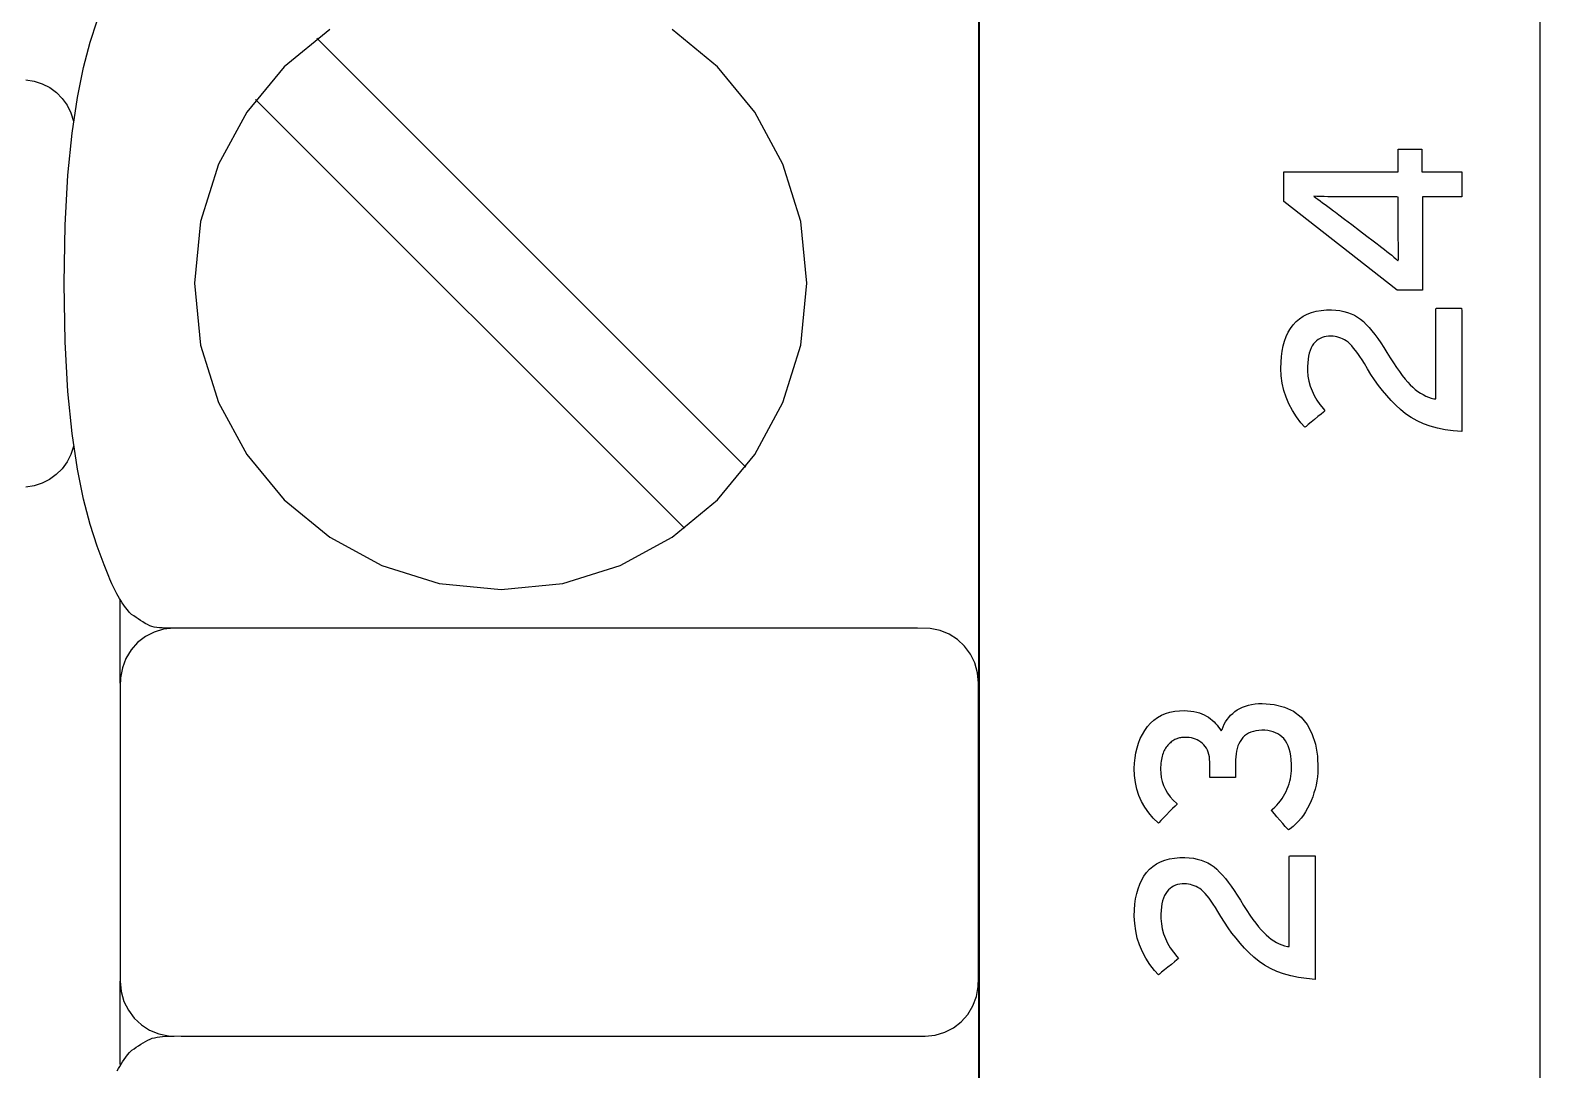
# Model space of a CAD drawing. Extents: x 1 to 47.7, y 0.2 to 35.
# Drawn here: x 35.404 to 36.228, y 10.306 to 10.874 of the extents above; entities that cross this region are included whole.
import ezdxf

# ---------------------------------------------------------------- set-up
doc = ezdxf.new("R2010")
doc.units = 0
doc.header["$MEASUREMENT"] = 0
for name, color, linetype in [('5_1___24__TARGET_LEDS___12', 7, 'CONTINUOUS'), ('6_1__EMPTY_IO_BOARD_POSITI', 7, 'CONTINUOUS'), ('6_2___8__INDEPENDENT_INPUT', 7, 'CONTINUOUS'), ('6_3___8__OPTOISO_INDEPENDE', 7, 'CONTINUOUS'), ('6_4___24__OPTOISO_INDEPEND', 7, 'CONTINUOUS'), ('6_5___8__INDEPENDENT_INPUT', 7, 'CONTINUOUS'), ('6_6___8__INDEPENDENT_INPUT', 7, 'CONTINUOUS'), ('6_7___8__OPTOISO_INDEPENDE', 7, 'CONTINUOUS'), ('6_8___8__OPTOISO_INDEPENDE', 7, 'CONTINUOUS'), ('7_0_____DWG', 7, 'CONTINUOUS')]:
    doc.layers.add(name, color=color, linetype=linetype)

msp = doc.modelspace()

# ---------------------------------------------------------------- linework, layer by layer
at = {"layer": '5_1___24__TARGET_LEDS___12'}
for points in [[(35.92211, 9.53743), (35.92211, 9.65881), (35.92211, 9.78465), (35.92211, 9.91449), (35.92211, 10.04789), (35.92211, 10.18442), (35.92211, 10.32361), (35.92211, 10.46504), (35.92211, 10.75278), (35.92211, 11.04409)], [(35.48242, 10.54681), (35.48092, 10.54682), (35.47935, 10.54684), (35.47775, 10.54689), (35.47615, 10.54697), (35.47459, 10.54709), (35.47311, 10.54726), (35.47174, 10.54749), (35.47051, 10.54778), (35.46937, 10.5482), (35.46812, 10.5488), (35.46687, 10.54948), (35.4656, 10.55024), (35.46433, 10.55105), (35.46306, 10.55188), (35.4618, 10.55273), (35.46054, 10.55356), (35.45929, 10.55435), (35.45813, 10.55558), (35.45707, 10.55689), (35.45607, 10.55817), (35.45515, 10.55943), (35.45428, 10.56067), (35.45347, 10.5619), (35.45271, 10.56313), (35.45201, 10.56436), (35.45134, 10.5656), (35.45072, 10.56677), (35.45016, 10.56786), (35.44964, 10.56892), (35.44913, 10.56998), (35.44862, 10.57109), (35.44809, 10.57229), (35.44753, 10.57361), (35.44691, 10.57511), (35.44443, 10.58143), (35.44062, 10.59171), (35.4368, 10.6035), (35.43313, 10.61732), (35.42978, 10.6337), (35.42689, 10.65316), (35.42463, 10.67622), (35.42316, 10.70343), (35.42263, 10.73529), (35.42316, 10.76715), (35.42463, 10.79435), (35.42689, 10.81741), (35.42978, 10.83687), (35.43313, 10.85325), (35.4368, 10.86706), (35.44062, 10.87885)], [(35.56757, 10.87404), (35.54278, 10.85361), (35.52232, 10.82886), (35.50686, 10.80045), (35.49709, 10.76905), (35.49368, 10.73536), (35.49709, 10.7016), (35.50686, 10.67017), (35.52232, 10.64173), (35.54278, 10.61695), (35.56757, 10.59651), (35.59601, 10.58108), (35.62743, 10.57133), (35.66113, 10.56793), (35.69481, 10.57133), (35.72618, 10.58108), (35.75456, 10.59651), (35.77929, 10.61695), (35.79968, 10.64173), (35.81508, 10.67017), (35.82481, 10.7016), (35.82821, 10.73536), (35.82481, 10.76905), (35.81508, 10.80045), (35.79968, 10.82886), (35.77929, 10.85361), (35.75456, 10.87404)], [(35.79479, 10.63493), (35.56052, 10.8692)], [(35.40159, 10.84658), (35.40626, 10.84586), (35.41064, 10.84441), (35.41468, 10.84229), (35.41832, 10.83958), (35.42151, 10.83634), (35.42418, 10.83262), (35.42628, 10.82848), (35.42775, 10.824)], [(35.76137, 10.60151), (35.5271, 10.83578)], [(35.42775, 10.64623), (35.42626, 10.64179), (35.42414, 10.6377), (35.42145, 10.63402), (35.41826, 10.6308), (35.41462, 10.62812), (35.41059, 10.62603), (35.40622, 10.6246), (35.40158, 10.62388)], [(35.45318, 10.51682), (35.45318, 10.56237)], [(35.45318, 10.30842), (35.45318, 10.35397)], [(35.45152, 10.30495), (35.45218, 10.30619), (35.45289, 10.30742), (35.45365, 10.30865), (35.45446, 10.30988), (35.45532, 10.31112), (35.45625, 10.31238), (35.45724, 10.31366), (35.45831, 10.31497), (35.45946, 10.3162), (35.46071, 10.31699), (35.46197, 10.31782), (35.46324, 10.31866), (35.46451, 10.3195), (35.46578, 10.32031), (35.46704, 10.32106), (35.4683, 10.32175), (35.46955, 10.32235), (35.47069, 10.32277), (35.47191, 10.32308), (35.47329, 10.32334), (35.47477, 10.32354), (35.47633, 10.3237), (35.47793, 10.32382), (35.47953, 10.3239), (35.4811, 10.32394), (35.4826, 10.32395)]]:
    msp.add_lwpolyline(points, dxfattribs=at)
msp.add_lwpolyline([(35.48242, 10.54681), (35.47686, 10.54627), (35.47165, 10.54471), (35.4669, 10.54225), (35.46269, 10.53896), (35.45913, 10.53497), (35.45632, 10.53036), (35.45435, 10.52524), (35.45331, 10.51971), (35.45318, 10.5152), (35.45318, 10.5034), (35.45318, 10.48284), (35.45318, 10.45672), (35.45318, 10.42822), (35.45318, 10.40051), (35.45318, 10.37677), (35.45318, 10.3602), (35.45318, 10.35397), (35.45371, 10.34827), (35.45522, 10.34293), (35.45763, 10.33805), (35.46083, 10.33373), (35.46472, 10.33008), (35.46921, 10.32719), (35.47421, 10.32516), (35.4796, 10.3241), (35.48651, 10.32396), (35.51624, 10.32396), (35.56802, 10.32396), (35.63382, 10.32396), (35.70563, 10.32396), (35.77544, 10.32396), (35.83524, 10.32396), (35.87699, 10.32396), (35.89269, 10.32396), (35.89825, 10.3245), (35.90346, 10.32606), (35.90821, 10.32853), (35.91242, 10.33182), (35.91598, 10.33582), (35.91879, 10.34043), (35.92076, 10.34555), (35.9218, 10.35108), (35.92193, 10.35559), (35.92193, 10.36739), (35.92193, 10.38794), (35.92193, 10.41406), (35.92193, 10.44257), (35.92193, 10.47028), (35.92193, 10.49402), (35.92193, 10.51059), (35.92193, 10.51682), (35.9214, 10.52252), (35.91989, 10.52786), (35.91748, 10.53273), (35.91428, 10.53705), (35.91039, 10.5407), (35.9059, 10.54359), (35.9009, 10.54561), (35.89551, 10.54667), (35.8886, 10.54681), (35.85887, 10.54681), (35.80709, 10.54681), (35.74129, 10.54681), (35.66948, 10.54681), (35.59966, 10.54681), (35.53987, 10.54681), (35.49812, 10.54681)], close=True, dxfattribs=at)
at = {"layer": '6_1__EMPTY_IO_BOARD_POSITI'}
msp.add_lwpolyline([(35.92235, 10.9817), (35.92235, 10.5748), (35.92235, 10.37493), (35.92235, 10.17909), (35.92235, 9.98849), (35.92235, 9.80436), (35.92235, 9.71511), (35.92235, 9.62793)], dxfattribs=at)
at = {"layer": '6_2___8__INDEPENDENT_INPUT'}
for points in [[(35.92211, 9.53743), (35.92211, 9.65881), (35.92211, 9.78465), (35.92211, 9.91449), (35.92211, 10.04789), (35.92211, 10.18442), (35.92211, 10.32361), (35.92211, 10.46504), (35.92211, 10.75278), (35.92211, 11.04409)], [(35.48242, 10.54681), (35.48092, 10.54682), (35.47935, 10.54684), (35.47775, 10.54689), (35.47615, 10.54697), (35.47459, 10.54709), (35.47311, 10.54726), (35.47174, 10.54749), (35.47051, 10.54778), (35.46937, 10.5482), (35.46812, 10.5488), (35.46687, 10.54948), (35.4656, 10.55024), (35.46433, 10.55105), (35.46306, 10.55188), (35.4618, 10.55273), (35.46054, 10.55356), (35.45929, 10.55435), (35.45813, 10.55558), (35.45707, 10.55689), (35.45607, 10.55817), (35.45515, 10.55943), (35.45428, 10.56067), (35.45347, 10.5619), (35.45271, 10.56313), (35.45201, 10.56436), (35.45134, 10.5656), (35.45072, 10.56677), (35.45016, 10.56786), (35.44964, 10.56892), (35.44913, 10.56998), (35.44862, 10.57109), (35.44809, 10.57229), (35.44753, 10.57361), (35.44691, 10.57511), (35.44443, 10.58143), (35.44062, 10.59171), (35.4368, 10.6035), (35.43313, 10.61732), (35.42978, 10.6337), (35.42689, 10.65316), (35.42463, 10.67622), (35.42316, 10.70343), (35.42263, 10.73529), (35.42316, 10.76715), (35.42463, 10.79435), (35.42689, 10.81741), (35.42978, 10.83687), (35.43313, 10.85325), (35.4368, 10.86706), (35.44062, 10.87885)], [(35.56757, 10.87404), (35.54278, 10.85361), (35.52232, 10.82886), (35.50686, 10.80045), (35.49709, 10.76905), (35.49368, 10.73536), (35.49709, 10.7016), (35.50686, 10.67017), (35.52232, 10.64173), (35.54278, 10.61695), (35.56757, 10.59651), (35.59601, 10.58108), (35.62743, 10.57133), (35.66113, 10.56793), (35.69481, 10.57133), (35.72618, 10.58108), (35.75456, 10.59651), (35.77929, 10.61695), (35.79968, 10.64173), (35.81508, 10.67017), (35.82481, 10.7016), (35.82821, 10.73536), (35.82481, 10.76905), (35.81508, 10.80045), (35.79968, 10.82886), (35.77929, 10.85361), (35.75456, 10.87404)], [(35.79479, 10.63493), (35.56052, 10.8692)], [(35.40159, 10.84658), (35.40626, 10.84586), (35.41064, 10.84441), (35.41468, 10.84229), (35.41832, 10.83958), (35.42151, 10.83634), (35.42418, 10.83262), (35.42628, 10.82848), (35.42775, 10.824)], [(35.76137, 10.60151), (35.5271, 10.83578)], [(35.42775, 10.64623), (35.42626, 10.64179), (35.42414, 10.6377), (35.42145, 10.63402), (35.41826, 10.6308), (35.41462, 10.62812), (35.41059, 10.62603), (35.40622, 10.6246), (35.40158, 10.62388)], [(35.45318, 10.51682), (35.45318, 10.56237)], [(35.45318, 10.30842), (35.45318, 10.35397)], [(35.45152, 10.30495), (35.45218, 10.30619), (35.45289, 10.30742), (35.45365, 10.30865), (35.45446, 10.30988), (35.45532, 10.31112), (35.45625, 10.31238), (35.45724, 10.31366), (35.45831, 10.31497), (35.45946, 10.3162), (35.46071, 10.31699), (35.46197, 10.31782), (35.46324, 10.31866), (35.46451, 10.3195), (35.46578, 10.32031), (35.46704, 10.32106), (35.4683, 10.32175), (35.46955, 10.32235), (35.47069, 10.32277), (35.47191, 10.32308), (35.47329, 10.32334), (35.47477, 10.32354), (35.47633, 10.3237), (35.47793, 10.32382), (35.47953, 10.3239), (35.4811, 10.32394), (35.4826, 10.32395)]]:
    msp.add_lwpolyline(points, dxfattribs=at)
msp.add_lwpolyline([(35.48242, 10.54681), (35.47686, 10.54627), (35.47165, 10.54471), (35.4669, 10.54225), (35.46269, 10.53896), (35.45913, 10.53497), (35.45632, 10.53036), (35.45435, 10.52524), (35.45331, 10.51971), (35.45318, 10.5152), (35.45318, 10.5034), (35.45318, 10.48284), (35.45318, 10.45672), (35.45318, 10.42822), (35.45318, 10.40051), (35.45318, 10.37677), (35.45318, 10.3602), (35.45318, 10.35397), (35.45371, 10.34827), (35.45522, 10.34293), (35.45763, 10.33805), (35.46083, 10.33373), (35.46472, 10.33008), (35.46921, 10.32719), (35.47421, 10.32516), (35.4796, 10.3241), (35.48651, 10.32396), (35.51624, 10.32396), (35.56802, 10.32396), (35.63382, 10.32396), (35.70563, 10.32396), (35.77544, 10.32396), (35.83524, 10.32396), (35.87699, 10.32396), (35.89269, 10.32396), (35.89825, 10.3245), (35.90346, 10.32606), (35.90821, 10.32853), (35.91242, 10.33182), (35.91598, 10.33582), (35.91879, 10.34043), (35.92076, 10.34555), (35.9218, 10.35108), (35.92193, 10.35559), (35.92193, 10.36739), (35.92193, 10.38794), (35.92193, 10.41406), (35.92193, 10.44257), (35.92193, 10.47028), (35.92193, 10.49402), (35.92193, 10.51059), (35.92193, 10.51682), (35.9214, 10.52252), (35.91989, 10.52786), (35.91748, 10.53273), (35.91428, 10.53705), (35.91039, 10.5407), (35.9059, 10.54359), (35.9009, 10.54561), (35.89551, 10.54667), (35.8886, 10.54681), (35.85887, 10.54681), (35.80709, 10.54681), (35.74129, 10.54681), (35.66948, 10.54681), (35.59966, 10.54681), (35.53987, 10.54681), (35.49812, 10.54681)], close=True, dxfattribs=at)
at = {"layer": '6_3___8__OPTOISO_INDEPENDE'}
for points in [[(35.92211, 9.53743), (35.92211, 9.65881), (35.92211, 9.78465), (35.92211, 9.91449), (35.92211, 10.04789), (35.92211, 10.18442), (35.92211, 10.32361), (35.92211, 10.46504), (35.92211, 10.75278), (35.92211, 11.04409)], [(35.48242, 10.54681), (35.48092, 10.54682), (35.47935, 10.54684), (35.47775, 10.54689), (35.47615, 10.54697), (35.47459, 10.54709), (35.47311, 10.54726), (35.47174, 10.54749), (35.47051, 10.54778), (35.46937, 10.5482), (35.46812, 10.5488), (35.46687, 10.54948), (35.4656, 10.55024), (35.46433, 10.55105), (35.46306, 10.55188), (35.4618, 10.55273), (35.46054, 10.55356), (35.45929, 10.55435), (35.45813, 10.55558), (35.45707, 10.55689), (35.45607, 10.55817), (35.45515, 10.55943), (35.45428, 10.56067), (35.45347, 10.5619), (35.45271, 10.56313), (35.45201, 10.56436), (35.45134, 10.5656), (35.45072, 10.56677), (35.45016, 10.56786), (35.44964, 10.56892), (35.44913, 10.56998), (35.44862, 10.57109), (35.44809, 10.57229), (35.44753, 10.57361), (35.44691, 10.57511), (35.44443, 10.58143), (35.44062, 10.59171), (35.4368, 10.6035), (35.43313, 10.61732), (35.42978, 10.6337), (35.42689, 10.65316), (35.42463, 10.67622), (35.42316, 10.70343), (35.42263, 10.73529), (35.42316, 10.76715), (35.42463, 10.79435), (35.42689, 10.81741), (35.42978, 10.83687), (35.43313, 10.85325), (35.4368, 10.86706), (35.44062, 10.87885)], [(35.56757, 10.87404), (35.54278, 10.85361), (35.52232, 10.82886), (35.50686, 10.80045), (35.49709, 10.76905), (35.49368, 10.73536), (35.49709, 10.7016), (35.50686, 10.67017), (35.52232, 10.64173), (35.54278, 10.61695), (35.56757, 10.59651), (35.59601, 10.58108), (35.62743, 10.57133), (35.66113, 10.56793), (35.69481, 10.57133), (35.72618, 10.58108), (35.75456, 10.59651), (35.77929, 10.61695), (35.79968, 10.64173), (35.81508, 10.67017), (35.82481, 10.7016), (35.82821, 10.73536), (35.82481, 10.76905), (35.81508, 10.80045), (35.79968, 10.82886), (35.77929, 10.85361), (35.75456, 10.87404)], [(35.79479, 10.63493), (35.56052, 10.8692)], [(35.40159, 10.84658), (35.40626, 10.84586), (35.41064, 10.84441), (35.41468, 10.84229), (35.41832, 10.83958), (35.42151, 10.83634), (35.42418, 10.83262), (35.42628, 10.82848), (35.42775, 10.824)], [(35.76137, 10.60151), (35.5271, 10.83578)], [(35.42775, 10.64623), (35.42626, 10.64179), (35.42414, 10.6377), (35.42145, 10.63402), (35.41826, 10.6308), (35.41462, 10.62812), (35.41059, 10.62603), (35.40622, 10.6246), (35.40158, 10.62388)], [(35.45318, 10.51682), (35.45318, 10.56237)], [(35.45318, 10.30842), (35.45318, 10.35397)], [(35.45152, 10.30495), (35.45218, 10.30619), (35.45289, 10.30742), (35.45365, 10.30865), (35.45446, 10.30988), (35.45532, 10.31112), (35.45625, 10.31238), (35.45724, 10.31366), (35.45831, 10.31497), (35.45946, 10.3162), (35.46071, 10.31699), (35.46197, 10.31782), (35.46324, 10.31866), (35.46451, 10.3195), (35.46578, 10.32031), (35.46704, 10.32106), (35.4683, 10.32175), (35.46955, 10.32235), (35.47069, 10.32277), (35.47191, 10.32308), (35.47329, 10.32334), (35.47477, 10.32354), (35.47633, 10.3237), (35.47793, 10.32382), (35.47953, 10.3239), (35.4811, 10.32394), (35.4826, 10.32395)]]:
    msp.add_lwpolyline(points, dxfattribs=at)
msp.add_lwpolyline([(35.48242, 10.54681), (35.47686, 10.54627), (35.47165, 10.54471), (35.4669, 10.54225), (35.46269, 10.53896), (35.45913, 10.53497), (35.45632, 10.53036), (35.45435, 10.52524), (35.45331, 10.51971), (35.45318, 10.5152), (35.45318, 10.5034), (35.45318, 10.48284), (35.45318, 10.45672), (35.45318, 10.42822), (35.45318, 10.40051), (35.45318, 10.37677), (35.45318, 10.3602), (35.45318, 10.35397), (35.45371, 10.34827), (35.45522, 10.34293), (35.45763, 10.33805), (35.46083, 10.33373), (35.46472, 10.33008), (35.46921, 10.32719), (35.47421, 10.32516), (35.4796, 10.3241), (35.48651, 10.32396), (35.51624, 10.32396), (35.56802, 10.32396), (35.63382, 10.32396), (35.70563, 10.32396), (35.77544, 10.32396), (35.83524, 10.32396), (35.87699, 10.32396), (35.89269, 10.32396), (35.89825, 10.3245), (35.90346, 10.32606), (35.90821, 10.32853), (35.91242, 10.33182), (35.91598, 10.33582), (35.91879, 10.34043), (35.92076, 10.34555), (35.9218, 10.35108), (35.92193, 10.35559), (35.92193, 10.36739), (35.92193, 10.38794), (35.92193, 10.41406), (35.92193, 10.44257), (35.92193, 10.47028), (35.92193, 10.49402), (35.92193, 10.51059), (35.92193, 10.51682), (35.9214, 10.52252), (35.91989, 10.52786), (35.91748, 10.53273), (35.91428, 10.53705), (35.91039, 10.5407), (35.9059, 10.54359), (35.9009, 10.54561), (35.89551, 10.54667), (35.8886, 10.54681), (35.85887, 10.54681), (35.80709, 10.54681), (35.74129, 10.54681), (35.66948, 10.54681), (35.59966, 10.54681), (35.53987, 10.54681), (35.49812, 10.54681)], close=True, dxfattribs=at)
at = {"layer": '6_4___24__OPTOISO_INDEPEND'}
for points in [[(35.92211, 9.53743), (35.92211, 9.65881), (35.92211, 9.78465), (35.92211, 9.91449), (35.92211, 10.04789), (35.92211, 10.18442), (35.92211, 10.32361), (35.92211, 10.46504), (35.92211, 10.75278), (35.92211, 11.04409)], [(35.48242, 10.54681), (35.48092, 10.54682), (35.47935, 10.54684), (35.47775, 10.54689), (35.47615, 10.54697), (35.47459, 10.54709), (35.47311, 10.54726), (35.47174, 10.54749), (35.47051, 10.54778), (35.46937, 10.5482), (35.46812, 10.5488), (35.46687, 10.54948), (35.4656, 10.55024), (35.46433, 10.55105), (35.46306, 10.55188), (35.4618, 10.55273), (35.46054, 10.55356), (35.45929, 10.55435), (35.45813, 10.55558), (35.45707, 10.55689), (35.45607, 10.55817), (35.45515, 10.55943), (35.45428, 10.56067), (35.45347, 10.5619), (35.45271, 10.56313), (35.45201, 10.56436), (35.45134, 10.5656), (35.45072, 10.56677), (35.45016, 10.56786), (35.44964, 10.56892), (35.44913, 10.56998), (35.44862, 10.57109), (35.44809, 10.57229), (35.44753, 10.57361), (35.44691, 10.57511), (35.44443, 10.58143), (35.44062, 10.59171), (35.4368, 10.6035), (35.43313, 10.61732), (35.42978, 10.6337), (35.42689, 10.65316), (35.42463, 10.67622), (35.42316, 10.70343), (35.42263, 10.73529), (35.42316, 10.76715), (35.42463, 10.79435), (35.42689, 10.81741), (35.42978, 10.83687), (35.43313, 10.85325), (35.4368, 10.86706), (35.44062, 10.87885)], [(35.56757, 10.87404), (35.54278, 10.85361), (35.52232, 10.82886), (35.50686, 10.80045), (35.49709, 10.76905), (35.49368, 10.73536), (35.49709, 10.7016), (35.50686, 10.67017), (35.52232, 10.64173), (35.54278, 10.61695), (35.56757, 10.59651), (35.59601, 10.58108), (35.62743, 10.57133), (35.66113, 10.56793), (35.69481, 10.57133), (35.72618, 10.58108), (35.75456, 10.59651), (35.77929, 10.61695), (35.79968, 10.64173), (35.81508, 10.67017), (35.82481, 10.7016), (35.82821, 10.73536), (35.82481, 10.76905), (35.81508, 10.80045), (35.79968, 10.82886), (35.77929, 10.85361), (35.75456, 10.87404)], [(35.79479, 10.63493), (35.56052, 10.8692)], [(35.40159, 10.84658), (35.40626, 10.84586), (35.41064, 10.84441), (35.41468, 10.84229), (35.41832, 10.83958), (35.42151, 10.83634), (35.42418, 10.83262), (35.42628, 10.82848), (35.42775, 10.824)], [(35.76137, 10.60151), (35.5271, 10.83578)], [(35.42775, 10.64623), (35.42626, 10.64179), (35.42414, 10.6377), (35.42145, 10.63402), (35.41826, 10.6308), (35.41462, 10.62812), (35.41059, 10.62603), (35.40622, 10.6246), (35.40158, 10.62388)], [(35.45318, 10.51682), (35.45318, 10.56237)], [(35.45318, 10.30842), (35.45318, 10.35397)], [(35.45152, 10.30495), (35.45218, 10.30619), (35.45289, 10.30742), (35.45365, 10.30865), (35.45446, 10.30988), (35.45532, 10.31112), (35.45625, 10.31238), (35.45724, 10.31366), (35.45831, 10.31497), (35.45946, 10.3162), (35.46071, 10.31699), (35.46197, 10.31782), (35.46324, 10.31866), (35.46451, 10.3195), (35.46578, 10.32031), (35.46704, 10.32106), (35.4683, 10.32175), (35.46955, 10.32235), (35.47069, 10.32277), (35.47191, 10.32308), (35.47329, 10.32334), (35.47477, 10.32354), (35.47633, 10.3237), (35.47793, 10.32382), (35.47953, 10.3239), (35.4811, 10.32394), (35.4826, 10.32395)]]:
    msp.add_lwpolyline(points, dxfattribs=at)
msp.add_lwpolyline([(35.48242, 10.54681), (35.47686, 10.54627), (35.47165, 10.54471), (35.4669, 10.54225), (35.46269, 10.53896), (35.45913, 10.53497), (35.45632, 10.53036), (35.45435, 10.52524), (35.45331, 10.51971), (35.45318, 10.5152), (35.45318, 10.5034), (35.45318, 10.48284), (35.45318, 10.45672), (35.45318, 10.42822), (35.45318, 10.40051), (35.45318, 10.37677), (35.45318, 10.3602), (35.45318, 10.35397), (35.45371, 10.34827), (35.45522, 10.34293), (35.45763, 10.33805), (35.46083, 10.33373), (35.46472, 10.33008), (35.46921, 10.32719), (35.47421, 10.32516), (35.4796, 10.3241), (35.48651, 10.32396), (35.51624, 10.32396), (35.56802, 10.32396), (35.63382, 10.32396), (35.70563, 10.32396), (35.77544, 10.32396), (35.83524, 10.32396), (35.87699, 10.32396), (35.89269, 10.32396), (35.89825, 10.3245), (35.90346, 10.32606), (35.90821, 10.32853), (35.91242, 10.33182), (35.91598, 10.33582), (35.91879, 10.34043), (35.92076, 10.34555), (35.9218, 10.35108), (35.92193, 10.35559), (35.92193, 10.36739), (35.92193, 10.38794), (35.92193, 10.41406), (35.92193, 10.44257), (35.92193, 10.47028), (35.92193, 10.49402), (35.92193, 10.51059), (35.92193, 10.51682), (35.9214, 10.52252), (35.91989, 10.52786), (35.91748, 10.53273), (35.91428, 10.53705), (35.91039, 10.5407), (35.9059, 10.54359), (35.9009, 10.54561), (35.89551, 10.54667), (35.8886, 10.54681), (35.85887, 10.54681), (35.80709, 10.54681), (35.74129, 10.54681), (35.66948, 10.54681), (35.59966, 10.54681), (35.53987, 10.54681), (35.49812, 10.54681)], close=True, dxfattribs=at)
at = {"layer": '6_5___8__INDEPENDENT_INPUT'}
for points in [[(35.92211, 9.53743), (35.92211, 9.65881), (35.92211, 9.78465), (35.92211, 9.91449), (35.92211, 10.04789), (35.92211, 10.18442), (35.92211, 10.32361), (35.92211, 10.46504), (35.92211, 10.75278), (35.92211, 11.04409)], [(35.48242, 10.54681), (35.48092, 10.54682), (35.47935, 10.54684), (35.47775, 10.54689), (35.47615, 10.54697), (35.47459, 10.54709), (35.47311, 10.54726), (35.47174, 10.54749), (35.47051, 10.54778), (35.46937, 10.5482), (35.46812, 10.5488), (35.46687, 10.54948), (35.4656, 10.55024), (35.46433, 10.55105), (35.46306, 10.55188), (35.4618, 10.55273), (35.46054, 10.55356), (35.45929, 10.55435), (35.45813, 10.55558), (35.45707, 10.55689), (35.45607, 10.55817), (35.45515, 10.55943), (35.45428, 10.56067), (35.45347, 10.5619), (35.45271, 10.56313), (35.45201, 10.56436), (35.45134, 10.5656), (35.45072, 10.56677), (35.45016, 10.56786), (35.44964, 10.56892), (35.44913, 10.56998), (35.44862, 10.57109), (35.44809, 10.57229), (35.44753, 10.57361), (35.44691, 10.57511), (35.44443, 10.58143), (35.44062, 10.59171), (35.4368, 10.6035), (35.43313, 10.61732), (35.42978, 10.6337), (35.42689, 10.65316), (35.42463, 10.67622), (35.42316, 10.70343), (35.42263, 10.73529), (35.42316, 10.76715), (35.42463, 10.79435), (35.42689, 10.81741), (35.42978, 10.83687), (35.43313, 10.85325), (35.4368, 10.86706), (35.44062, 10.87885)], [(35.56757, 10.87404), (35.54278, 10.85361), (35.52232, 10.82886), (35.50686, 10.80045), (35.49709, 10.76905), (35.49368, 10.73536), (35.49709, 10.7016), (35.50686, 10.67017), (35.52232, 10.64173), (35.54278, 10.61695), (35.56757, 10.59651), (35.59601, 10.58108), (35.62743, 10.57133), (35.66113, 10.56793), (35.69481, 10.57133), (35.72618, 10.58108), (35.75456, 10.59651), (35.77929, 10.61695), (35.79968, 10.64173), (35.81508, 10.67017), (35.82481, 10.7016), (35.82821, 10.73536), (35.82481, 10.76905), (35.81508, 10.80045), (35.79968, 10.82886), (35.77929, 10.85361), (35.75456, 10.87404)], [(35.79479, 10.63493), (35.56052, 10.8692)], [(35.40159, 10.84658), (35.40626, 10.84586), (35.41064, 10.84441), (35.41468, 10.84229), (35.41832, 10.83958), (35.42151, 10.83634), (35.42418, 10.83262), (35.42628, 10.82848), (35.42775, 10.824)], [(35.76137, 10.60151), (35.5271, 10.83578)], [(35.42775, 10.64623), (35.42626, 10.64179), (35.42414, 10.6377), (35.42145, 10.63402), (35.41826, 10.6308), (35.41462, 10.62812), (35.41059, 10.62603), (35.40622, 10.6246), (35.40158, 10.62388)], [(35.45318, 10.51682), (35.45318, 10.56237)], [(35.45318, 10.30842), (35.45318, 10.35397)], [(35.45152, 10.30495), (35.45218, 10.30619), (35.45289, 10.30742), (35.45365, 10.30865), (35.45446, 10.30988), (35.45532, 10.31112), (35.45625, 10.31238), (35.45724, 10.31366), (35.45831, 10.31497), (35.45946, 10.3162), (35.46071, 10.31699), (35.46197, 10.31782), (35.46324, 10.31866), (35.46451, 10.3195), (35.46578, 10.32031), (35.46704, 10.32106), (35.4683, 10.32175), (35.46955, 10.32235), (35.47069, 10.32277), (35.47191, 10.32308), (35.47329, 10.32334), (35.47477, 10.32354), (35.47633, 10.3237), (35.47793, 10.32382), (35.47953, 10.3239), (35.4811, 10.32394), (35.4826, 10.32395)]]:
    msp.add_lwpolyline(points, dxfattribs=at)
msp.add_lwpolyline([(35.48242, 10.54681), (35.47686, 10.54627), (35.47165, 10.54471), (35.4669, 10.54225), (35.46269, 10.53896), (35.45913, 10.53497), (35.45632, 10.53036), (35.45435, 10.52524), (35.45331, 10.51971), (35.45318, 10.5152), (35.45318, 10.5034), (35.45318, 10.48284), (35.45318, 10.45672), (35.45318, 10.42822), (35.45318, 10.40051), (35.45318, 10.37677), (35.45318, 10.3602), (35.45318, 10.35397), (35.45371, 10.34827), (35.45522, 10.34293), (35.45763, 10.33805), (35.46083, 10.33373), (35.46472, 10.33008), (35.46921, 10.32719), (35.47421, 10.32516), (35.4796, 10.3241), (35.48651, 10.32396), (35.51624, 10.32396), (35.56802, 10.32396), (35.63382, 10.32396), (35.70563, 10.32396), (35.77544, 10.32396), (35.83524, 10.32396), (35.87699, 10.32396), (35.89269, 10.32396), (35.89825, 10.3245), (35.90346, 10.32606), (35.90821, 10.32853), (35.91242, 10.33182), (35.91598, 10.33582), (35.91879, 10.34043), (35.92076, 10.34555), (35.9218, 10.35108), (35.92193, 10.35559), (35.92193, 10.36739), (35.92193, 10.38794), (35.92193, 10.41406), (35.92193, 10.44257), (35.92193, 10.47028), (35.92193, 10.49402), (35.92193, 10.51059), (35.92193, 10.51682), (35.9214, 10.52252), (35.91989, 10.52786), (35.91748, 10.53273), (35.91428, 10.53705), (35.91039, 10.5407), (35.9059, 10.54359), (35.9009, 10.54561), (35.89551, 10.54667), (35.8886, 10.54681), (35.85887, 10.54681), (35.80709, 10.54681), (35.74129, 10.54681), (35.66948, 10.54681), (35.59966, 10.54681), (35.53987, 10.54681), (35.49812, 10.54681)], close=True, dxfattribs=at)
at = {"layer": '6_6___8__INDEPENDENT_INPUT'}
for points in [[(35.92211, 9.53743), (35.92211, 9.65881), (35.92211, 9.78465), (35.92211, 9.91449), (35.92211, 10.04789), (35.92211, 10.18442), (35.92211, 10.32361), (35.92211, 10.46504), (35.92211, 10.75278), (35.92211, 11.04409)], [(35.48242, 10.54681), (35.48092, 10.54682), (35.47935, 10.54684), (35.47775, 10.54689), (35.47615, 10.54697), (35.47459, 10.54709), (35.47311, 10.54726), (35.47174, 10.54749), (35.47051, 10.54778), (35.46937, 10.5482), (35.46812, 10.5488), (35.46687, 10.54948), (35.4656, 10.55024), (35.46433, 10.55105), (35.46306, 10.55188), (35.4618, 10.55273), (35.46054, 10.55356), (35.45929, 10.55435), (35.45813, 10.55558), (35.45707, 10.55689), (35.45607, 10.55817), (35.45515, 10.55943), (35.45428, 10.56067), (35.45347, 10.5619), (35.45271, 10.56313), (35.45201, 10.56436), (35.45134, 10.5656), (35.45072, 10.56677), (35.45016, 10.56786), (35.44964, 10.56892), (35.44913, 10.56998), (35.44862, 10.57109), (35.44809, 10.57229), (35.44753, 10.57361), (35.44691, 10.57511), (35.44443, 10.58143), (35.44062, 10.59171), (35.4368, 10.6035), (35.43313, 10.61732), (35.42978, 10.6337), (35.42689, 10.65316), (35.42463, 10.67622), (35.42316, 10.70343), (35.42263, 10.73529), (35.42316, 10.76715), (35.42463, 10.79435), (35.42689, 10.81741), (35.42978, 10.83687), (35.43313, 10.85325), (35.4368, 10.86706), (35.44062, 10.87885)], [(35.56757, 10.87404), (35.54278, 10.85361), (35.52232, 10.82886), (35.50686, 10.80045), (35.49709, 10.76905), (35.49368, 10.73536), (35.49709, 10.7016), (35.50686, 10.67017), (35.52232, 10.64173), (35.54278, 10.61695), (35.56757, 10.59651), (35.59601, 10.58108), (35.62743, 10.57133), (35.66113, 10.56793), (35.69481, 10.57133), (35.72618, 10.58108), (35.75456, 10.59651), (35.77929, 10.61695), (35.79968, 10.64173), (35.81508, 10.67017), (35.82481, 10.7016), (35.82821, 10.73536), (35.82481, 10.76905), (35.81508, 10.80045), (35.79968, 10.82886), (35.77929, 10.85361), (35.75456, 10.87404)], [(35.79479, 10.63493), (35.56052, 10.8692)], [(35.40159, 10.84658), (35.40626, 10.84586), (35.41064, 10.84441), (35.41468, 10.84229), (35.41832, 10.83958), (35.42151, 10.83634), (35.42418, 10.83262), (35.42628, 10.82848), (35.42775, 10.824)], [(35.76137, 10.60151), (35.5271, 10.83578)], [(35.42775, 10.64623), (35.42626, 10.64179), (35.42414, 10.6377), (35.42145, 10.63402), (35.41826, 10.6308), (35.41462, 10.62812), (35.41059, 10.62603), (35.40622, 10.6246), (35.40158, 10.62388)], [(35.45318, 10.51682), (35.45318, 10.56237)], [(35.45318, 10.30842), (35.45318, 10.35397)], [(35.45152, 10.30495), (35.45218, 10.30619), (35.45289, 10.30742), (35.45365, 10.30865), (35.45446, 10.30988), (35.45532, 10.31112), (35.45625, 10.31238), (35.45724, 10.31366), (35.45831, 10.31497), (35.45946, 10.3162), (35.46071, 10.31699), (35.46197, 10.31782), (35.46324, 10.31866), (35.46451, 10.3195), (35.46578, 10.32031), (35.46704, 10.32106), (35.4683, 10.32175), (35.46955, 10.32235), (35.47069, 10.32277), (35.47191, 10.32308), (35.47329, 10.32334), (35.47477, 10.32354), (35.47633, 10.3237), (35.47793, 10.32382), (35.47953, 10.3239), (35.4811, 10.32394), (35.4826, 10.32395)]]:
    msp.add_lwpolyline(points, dxfattribs=at)
msp.add_lwpolyline([(35.48242, 10.54681), (35.47686, 10.54627), (35.47165, 10.54471), (35.4669, 10.54225), (35.46269, 10.53896), (35.45913, 10.53497), (35.45632, 10.53036), (35.45435, 10.52524), (35.45331, 10.51971), (35.45318, 10.5152), (35.45318, 10.5034), (35.45318, 10.48284), (35.45318, 10.45672), (35.45318, 10.42822), (35.45318, 10.40051), (35.45318, 10.37677), (35.45318, 10.3602), (35.45318, 10.35397), (35.45371, 10.34827), (35.45522, 10.34293), (35.45763, 10.33805), (35.46083, 10.33373), (35.46472, 10.33008), (35.46921, 10.32719), (35.47421, 10.32516), (35.4796, 10.3241), (35.48651, 10.32396), (35.51624, 10.32396), (35.56802, 10.32396), (35.63382, 10.32396), (35.70563, 10.32396), (35.77544, 10.32396), (35.83524, 10.32396), (35.87699, 10.32396), (35.89269, 10.32396), (35.89825, 10.3245), (35.90346, 10.32606), (35.90821, 10.32853), (35.91242, 10.33182), (35.91598, 10.33582), (35.91879, 10.34043), (35.92076, 10.34555), (35.9218, 10.35108), (35.92193, 10.35559), (35.92193, 10.36739), (35.92193, 10.38794), (35.92193, 10.41406), (35.92193, 10.44257), (35.92193, 10.47028), (35.92193, 10.49402), (35.92193, 10.51059), (35.92193, 10.51682), (35.9214, 10.52252), (35.91989, 10.52786), (35.91748, 10.53273), (35.91428, 10.53705), (35.91039, 10.5407), (35.9059, 10.54359), (35.9009, 10.54561), (35.89551, 10.54667), (35.8886, 10.54681), (35.85887, 10.54681), (35.80709, 10.54681), (35.74129, 10.54681), (35.66948, 10.54681), (35.59966, 10.54681), (35.53987, 10.54681), (35.49812, 10.54681)], close=True, dxfattribs=at)
at = {"layer": '6_7___8__OPTOISO_INDEPENDE'}
for points in [[(35.92211, 9.53743), (35.92211, 9.65881), (35.92211, 9.78465), (35.92211, 9.91449), (35.92211, 10.04789), (35.92211, 10.18442), (35.92211, 10.32361), (35.92211, 10.46504), (35.92211, 10.75278), (35.92211, 11.04409)], [(35.48242, 10.54681), (35.48092, 10.54682), (35.47935, 10.54684), (35.47775, 10.54689), (35.47615, 10.54697), (35.47459, 10.54709), (35.47311, 10.54726), (35.47174, 10.54749), (35.47051, 10.54778), (35.46937, 10.5482), (35.46812, 10.5488), (35.46687, 10.54948), (35.4656, 10.55024), (35.46433, 10.55105), (35.46306, 10.55188), (35.4618, 10.55273), (35.46054, 10.55356), (35.45929, 10.55435), (35.45813, 10.55558), (35.45707, 10.55689), (35.45607, 10.55817), (35.45515, 10.55943), (35.45428, 10.56067), (35.45347, 10.5619), (35.45271, 10.56313), (35.45201, 10.56436), (35.45134, 10.5656), (35.45072, 10.56677), (35.45016, 10.56786), (35.44964, 10.56892), (35.44913, 10.56998), (35.44862, 10.57109), (35.44809, 10.57229), (35.44753, 10.57361), (35.44691, 10.57511), (35.44443, 10.58143), (35.44062, 10.59171), (35.4368, 10.6035), (35.43313, 10.61732), (35.42978, 10.6337), (35.42689, 10.65316), (35.42463, 10.67622), (35.42316, 10.70343), (35.42263, 10.73529), (35.42316, 10.76715), (35.42463, 10.79435), (35.42689, 10.81741), (35.42978, 10.83687), (35.43313, 10.85325), (35.4368, 10.86706), (35.44062, 10.87885)], [(35.56757, 10.87404), (35.54278, 10.85361), (35.52232, 10.82886), (35.50686, 10.80045), (35.49709, 10.76905), (35.49368, 10.73536), (35.49709, 10.7016), (35.50686, 10.67017), (35.52232, 10.64173), (35.54278, 10.61695), (35.56757, 10.59651), (35.59601, 10.58108), (35.62743, 10.57133), (35.66113, 10.56793), (35.69481, 10.57133), (35.72618, 10.58108), (35.75456, 10.59651), (35.77929, 10.61695), (35.79968, 10.64173), (35.81508, 10.67017), (35.82481, 10.7016), (35.82821, 10.73536), (35.82481, 10.76905), (35.81508, 10.80045), (35.79968, 10.82886), (35.77929, 10.85361), (35.75456, 10.87404)], [(35.79479, 10.63493), (35.56052, 10.8692)], [(35.40159, 10.84658), (35.40626, 10.84586), (35.41064, 10.84441), (35.41468, 10.84229), (35.41832, 10.83958), (35.42151, 10.83634), (35.42418, 10.83262), (35.42628, 10.82848), (35.42775, 10.824)], [(35.76137, 10.60151), (35.5271, 10.83578)], [(35.42775, 10.64623), (35.42626, 10.64179), (35.42414, 10.6377), (35.42145, 10.63402), (35.41826, 10.6308), (35.41462, 10.62812), (35.41059, 10.62603), (35.40622, 10.6246), (35.40158, 10.62388)], [(35.45318, 10.51682), (35.45318, 10.56237)], [(35.45318, 10.30842), (35.45318, 10.35397)], [(35.45152, 10.30495), (35.45218, 10.30619), (35.45289, 10.30742), (35.45365, 10.30865), (35.45446, 10.30988), (35.45532, 10.31112), (35.45625, 10.31238), (35.45724, 10.31366), (35.45831, 10.31497), (35.45946, 10.3162), (35.46071, 10.31699), (35.46197, 10.31782), (35.46324, 10.31866), (35.46451, 10.3195), (35.46578, 10.32031), (35.46704, 10.32106), (35.4683, 10.32175), (35.46955, 10.32235), (35.47069, 10.32277), (35.47191, 10.32308), (35.47329, 10.32334), (35.47477, 10.32354), (35.47633, 10.3237), (35.47793, 10.32382), (35.47953, 10.3239), (35.4811, 10.32394), (35.4826, 10.32395)]]:
    msp.add_lwpolyline(points, dxfattribs=at)
msp.add_lwpolyline([(35.48242, 10.54681), (35.47686, 10.54627), (35.47165, 10.54471), (35.4669, 10.54225), (35.46269, 10.53896), (35.45913, 10.53497), (35.45632, 10.53036), (35.45435, 10.52524), (35.45331, 10.51971), (35.45318, 10.5152), (35.45318, 10.5034), (35.45318, 10.48284), (35.45318, 10.45672), (35.45318, 10.42822), (35.45318, 10.40051), (35.45318, 10.37677), (35.45318, 10.3602), (35.45318, 10.35397), (35.45371, 10.34827), (35.45522, 10.34293), (35.45763, 10.33805), (35.46083, 10.33373), (35.46472, 10.33008), (35.46921, 10.32719), (35.47421, 10.32516), (35.4796, 10.3241), (35.48651, 10.32396), (35.51624, 10.32396), (35.56802, 10.32396), (35.63382, 10.32396), (35.70563, 10.32396), (35.77544, 10.32396), (35.83524, 10.32396), (35.87699, 10.32396), (35.89269, 10.32396), (35.89825, 10.3245), (35.90346, 10.32606), (35.90821, 10.32853), (35.91242, 10.33182), (35.91598, 10.33582), (35.91879, 10.34043), (35.92076, 10.34555), (35.9218, 10.35108), (35.92193, 10.35559), (35.92193, 10.36739), (35.92193, 10.38794), (35.92193, 10.41406), (35.92193, 10.44257), (35.92193, 10.47028), (35.92193, 10.49402), (35.92193, 10.51059), (35.92193, 10.51682), (35.9214, 10.52252), (35.91989, 10.52786), (35.91748, 10.53273), (35.91428, 10.53705), (35.91039, 10.5407), (35.9059, 10.54359), (35.9009, 10.54561), (35.89551, 10.54667), (35.8886, 10.54681), (35.85887, 10.54681), (35.80709, 10.54681), (35.74129, 10.54681), (35.66948, 10.54681), (35.59966, 10.54681), (35.53987, 10.54681), (35.49812, 10.54681)], close=True, dxfattribs=at)
at = {"layer": '6_8___8__OPTOISO_INDEPENDE'}
for points in [[(35.92211, 9.53743), (35.92211, 9.65881), (35.92211, 9.78465), (35.92211, 9.91449), (35.92211, 10.04789), (35.92211, 10.18442), (35.92211, 10.32361), (35.92211, 10.46504), (35.92211, 10.75278), (35.92211, 11.04409)], [(35.48242, 10.54681), (35.48092, 10.54682), (35.47935, 10.54684), (35.47775, 10.54689), (35.47615, 10.54697), (35.47459, 10.54709), (35.47311, 10.54726), (35.47174, 10.54749), (35.47051, 10.54778), (35.46937, 10.5482), (35.46812, 10.5488), (35.46687, 10.54948), (35.4656, 10.55024), (35.46433, 10.55105), (35.46306, 10.55188), (35.4618, 10.55273), (35.46054, 10.55356), (35.45929, 10.55435), (35.45813, 10.55558), (35.45707, 10.55689), (35.45607, 10.55817), (35.45515, 10.55943), (35.45428, 10.56067), (35.45347, 10.5619), (35.45271, 10.56313), (35.45201, 10.56436), (35.45134, 10.5656), (35.45072, 10.56677), (35.45016, 10.56786), (35.44964, 10.56892), (35.44913, 10.56998), (35.44862, 10.57109), (35.44809, 10.57229), (35.44753, 10.57361), (35.44691, 10.57511), (35.44443, 10.58143), (35.44062, 10.59171), (35.4368, 10.6035), (35.43313, 10.61732), (35.42978, 10.6337), (35.42689, 10.65316), (35.42463, 10.67622), (35.42316, 10.70343), (35.42263, 10.73529), (35.42316, 10.76715), (35.42463, 10.79435), (35.42689, 10.81741), (35.42978, 10.83687), (35.43313, 10.85325), (35.4368, 10.86706), (35.44062, 10.87885)], [(35.56757, 10.87404), (35.54278, 10.85361), (35.52232, 10.82886), (35.50686, 10.80045), (35.49709, 10.76905), (35.49368, 10.73536), (35.49709, 10.7016), (35.50686, 10.67017), (35.52232, 10.64173), (35.54278, 10.61695), (35.56757, 10.59651), (35.59601, 10.58108), (35.62743, 10.57133), (35.66113, 10.56793), (35.69481, 10.57133), (35.72618, 10.58108), (35.75456, 10.59651), (35.77929, 10.61695), (35.79968, 10.64173), (35.81508, 10.67017), (35.82481, 10.7016), (35.82821, 10.73536), (35.82481, 10.76905), (35.81508, 10.80045), (35.79968, 10.82886), (35.77929, 10.85361), (35.75456, 10.87404)], [(35.79479, 10.63493), (35.56052, 10.8692)], [(35.40159, 10.84658), (35.40626, 10.84586), (35.41064, 10.84441), (35.41468, 10.84229), (35.41832, 10.83958), (35.42151, 10.83634), (35.42418, 10.83262), (35.42628, 10.82848), (35.42775, 10.824)], [(35.76137, 10.60151), (35.5271, 10.83578)], [(35.42775, 10.64623), (35.42626, 10.64179), (35.42414, 10.6377), (35.42145, 10.63402), (35.41826, 10.6308), (35.41462, 10.62812), (35.41059, 10.62603), (35.40622, 10.6246), (35.40158, 10.62388)], [(35.45318, 10.51682), (35.45318, 10.56237)], [(35.45318, 10.30842), (35.45318, 10.35397)], [(35.45152, 10.30495), (35.45218, 10.30619), (35.45289, 10.30742), (35.45365, 10.30865), (35.45446, 10.30988), (35.45532, 10.31112), (35.45625, 10.31238), (35.45724, 10.31366), (35.45831, 10.31497), (35.45946, 10.3162), (35.46071, 10.31699), (35.46197, 10.31782), (35.46324, 10.31866), (35.46451, 10.3195), (35.46578, 10.32031), (35.46704, 10.32106), (35.4683, 10.32175), (35.46955, 10.32235), (35.47069, 10.32277), (35.47191, 10.32308), (35.47329, 10.32334), (35.47477, 10.32354), (35.47633, 10.3237), (35.47793, 10.32382), (35.47953, 10.3239), (35.4811, 10.32394), (35.4826, 10.32395)]]:
    msp.add_lwpolyline(points, dxfattribs=at)
msp.add_lwpolyline([(35.48242, 10.54681), (35.47686, 10.54627), (35.47165, 10.54471), (35.4669, 10.54225), (35.46269, 10.53896), (35.45913, 10.53497), (35.45632, 10.53036), (35.45435, 10.52524), (35.45331, 10.51971), (35.45318, 10.5152), (35.45318, 10.5034), (35.45318, 10.48284), (35.45318, 10.45672), (35.45318, 10.42822), (35.45318, 10.40051), (35.45318, 10.37677), (35.45318, 10.3602), (35.45318, 10.35397), (35.45371, 10.34827), (35.45522, 10.34293), (35.45763, 10.33805), (35.46083, 10.33373), (35.46472, 10.33008), (35.46921, 10.32719), (35.47421, 10.32516), (35.4796, 10.3241), (35.48651, 10.32396), (35.51624, 10.32396), (35.56802, 10.32396), (35.63382, 10.32396), (35.70563, 10.32396), (35.77544, 10.32396), (35.83524, 10.32396), (35.87699, 10.32396), (35.89269, 10.32396), (35.89825, 10.3245), (35.90346, 10.32606), (35.90821, 10.32853), (35.91242, 10.33182), (35.91598, 10.33582), (35.91879, 10.34043), (35.92076, 10.34555), (35.9218, 10.35108), (35.92193, 10.35559), (35.92193, 10.36739), (35.92193, 10.38794), (35.92193, 10.41406), (35.92193, 10.44257), (35.92193, 10.47028), (35.92193, 10.49402), (35.92193, 10.51059), (35.92193, 10.51682), (35.9214, 10.52252), (35.91989, 10.52786), (35.91748, 10.53273), (35.91428, 10.53705), (35.91039, 10.5407), (35.9059, 10.54359), (35.9009, 10.54561), (35.89551, 10.54667), (35.8886, 10.54681), (35.85887, 10.54681), (35.80709, 10.54681), (35.74129, 10.54681), (35.66948, 10.54681), (35.59966, 10.54681), (35.53987, 10.54681), (35.49812, 10.54681)], close=True, dxfattribs=at)
at = {"layer": '7_0_____DWG'}
for points in [[(36.22843, 10.88312), (36.22843, 10.49277), (36.22843, 10.10318), (36.22843, 9.71512), (36.22843, 9.5219), (36.22843, 9.32935), (36.22843, 9.13756), (36.22843, 8.94663), (36.22843, 8.75665), (36.22843, 8.56772), (36.22843, 8.37994), (36.22843, 8.19339)], [(36.16393, 10.79618), (36.18576, 10.79618), (36.18576, 10.7825), (36.1644, 10.7825), (36.1644, 10.73153), (36.1505, 10.73153), (36.08858, 10.78004), (36.08858, 10.79618), (36.15111, 10.79618), (36.15111, 10.80866), (36.16393, 10.80866), (36.16393, 10.79618)]]:
    msp.add_lwpolyline(points, dxfattribs=at)
for points in [[(36.10494, 10.78289), (36.10607, 10.7821), (36.10726, 10.78125), (36.10852, 10.78034), (36.10984, 10.77938), (36.11123, 10.77836), (36.11269, 10.77728), (36.1142, 10.77614), (36.11578, 10.77495), (36.1168, 10.77418), (36.11866, 10.77277), (36.1218, 10.77039), (36.12572, 10.76741), (36.12995, 10.76421), (36.134, 10.76113), (36.13741, 10.75855), (36.13969, 10.75682), (36.1406, 10.75612), (36.14213, 10.75496), (36.14358, 10.75383), (36.14497, 10.75273), (36.1463, 10.75166), (36.14756, 10.75062), (36.14876, 10.74961), (36.14989, 10.74864), (36.15095, 10.74769), (36.15124, 10.74854), (36.15124, 10.75014), (36.15123, 10.75181), (36.15122, 10.75355), (36.1512, 10.75535), (36.15118, 10.75721), (36.15116, 10.75914), (36.15113, 10.76114), (36.15111, 10.76267), (36.15111, 10.76385), (36.15111, 10.7662), (36.15111, 10.76931), (36.15111, 10.7728), (36.15111, 10.77626), (36.15111, 10.77929), (36.15111, 10.7815), (36.15111, 10.78248), (36.15029, 10.7825), (36.14758, 10.7825), (36.14354, 10.7825), (36.13872, 10.7825), (36.1337, 10.7825), (36.12905, 10.7825), (36.12533, 10.7825), (36.12311, 10.7825), (36.12169, 10.78251), (36.1193, 10.78255), (36.11699, 10.78258), (36.11477, 10.78263), (36.11264, 10.78267), (36.11059, 10.78272), (36.10862, 10.78277), (36.10674, 10.78283)], [(36.18576, 10.65426), (36.1811, 10.65466), (36.17668, 10.65529), (36.1725, 10.65617), (36.16855, 10.65727), (36.16484, 10.65862), (36.16137, 10.6602), (36.15814, 10.66201), (36.15514, 10.66406), (36.15239, 10.66635), (36.1498, 10.66879), (36.1473, 10.67133), (36.14489, 10.67397), (36.14258, 10.67671), (36.14036, 10.67955), (36.13824, 10.68249), (36.13621, 10.68553), (36.13427, 10.68867), (36.13266, 10.69142), (36.1314, 10.69345), (36.13017, 10.69532), (36.12899, 10.69702), (36.12786, 10.69857), (36.12676, 10.69995), (36.1257, 10.70117), (36.12468, 10.70223), (36.1237, 10.70313), (36.12274, 10.70384), (36.12176, 10.70445), (36.12077, 10.70498), (36.11975, 10.70543), (36.11872, 10.7058), (36.11767, 10.70609), (36.1166, 10.7063), (36.11551, 10.70643), (36.11441, 10.70647), (36.1131, 10.70643), (36.11184, 10.70629), (36.11064, 10.70603), (36.10952, 10.70568), (36.10846, 10.70521), (36.10747, 10.70464), (36.10655, 10.70397), (36.10569, 10.70318), (36.10491, 10.70229), (36.10417, 10.70123), (36.10353, 10.70003), (36.10298, 10.69869), (36.10251, 10.69721), (36.10214, 10.69558), (36.10185, 10.69381), (36.10166, 10.69191), (36.10156, 10.68985), (36.10157, 10.68745), (36.10183, 10.6846), (36.10233, 10.68183), (36.10306, 10.67913), (36.10404, 10.6765), (36.10525, 10.67394), (36.1067, 10.67146), (36.10839, 10.66904), (36.11031, 10.6667), (36.11112, 10.66558), (36.11033, 10.66494), (36.10898, 10.66384), (36.10727, 10.66245), (36.1054, 10.66093), (36.10356, 10.65943), (36.10195, 10.65812), (36.10076, 10.65716), (36.1002, 10.6567), (36.098, 10.65915), (36.09548, 10.66244), (36.09329, 10.66584), (36.09142, 10.66937), (36.08989, 10.67303), (36.08868, 10.6768), (36.0878, 10.6807), (36.08725, 10.68472), (36.08702, 10.68886), (36.08711, 10.69218), (36.08735, 10.69532), (36.08777, 10.6983), (36.08835, 10.70111), (36.08909, 10.70375), (36.09, 10.70623), (36.09108, 10.70854), (36.09232, 10.71069), (36.09374, 10.71266), (36.09538, 10.71444), (36.09721, 10.71599), (36.09921, 10.71733), (36.10139, 10.71846), (36.10374, 10.71936), (36.10628, 10.72005), (36.10899, 10.72053), (36.11188, 10.72079), (36.11466, 10.72082), (36.11703, 10.72069), (36.11929, 10.72041), (36.12144, 10.71999), (36.12348, 10.71943), (36.12542, 10.71872), (36.12724, 10.71787), (36.12896, 10.71687), (36.13057, 10.71574), (36.13209, 10.71441), (36.13363, 10.71289), (36.13519, 10.71121), (36.13676, 10.70935), (36.13836, 10.70733), (36.13998, 10.70513), (36.14161, 10.70276), (36.14327, 10.70022), (36.14494, 10.69752), (36.14671, 10.69461), (36.14845, 10.69189), (36.15013, 10.68937), (36.15175, 10.68705), (36.15332, 10.68493), (36.15484, 10.68302), (36.1563, 10.68131), (36.1577, 10.6798), (36.15906, 10.67849), (36.16043, 10.67733), (36.16182, 10.67627), (36.16324, 10.67532), (36.16468, 10.67448), (36.16613, 10.67374), (36.16761, 10.6731), (36.16911, 10.67257), (36.17063, 10.67215), (36.17166, 10.67214), (36.17166, 10.67503), (36.17166, 10.68063), (36.17166, 10.68804), (36.17166, 10.69639), (36.17166, 10.70479), (36.17166, 10.71235), (36.17166, 10.71819), (36.17166, 10.72142), (36.17182, 10.72179), (36.17283, 10.72179), (36.17455, 10.72179), (36.17673, 10.72179), (36.17911, 10.72179), (36.18146, 10.72179), (36.18351, 10.72179), (36.18502, 10.72179), (36.18574, 10.72179), (36.18576, 10.7203), (36.18576, 10.71461), (36.18576, 10.70578), (36.18576, 10.69503), (36.18576, 10.68355), (36.18576, 10.67253), (36.18576, 10.66318), (36.18576, 10.65669)], [(36.07685, 10.50575), (36.08329, 10.5052), (36.08897, 10.50377), (36.09388, 10.50147), (36.09803, 10.49829), (36.10141, 10.49425), (36.10402, 10.48933), (36.10587, 10.48354), (36.10695, 10.47687), (36.10727, 10.47014), (36.10716, 10.46785), (36.10695, 10.4656), (36.10664, 10.46336), (36.10623, 10.46115), (36.10572, 10.45897), (36.10511, 10.45681), (36.1044, 10.45468), (36.10359, 10.45257), (36.10267, 10.45049), (36.10164, 10.44848), (36.10052, 10.44657), (36.09933, 10.44476), (36.09805, 10.44305), (36.09669, 10.44145), (36.09525, 10.43995), (36.09372, 10.43855), (36.09211, 10.43726), (36.0911, 10.43664), (36.0905, 10.43732), (36.08942, 10.43855), (36.08802, 10.44016), (36.08645, 10.44196), (36.08489, 10.44375), (36.08348, 10.44536), (36.0824, 10.4466), (36.08181, 10.44727), (36.08245, 10.44795), (36.08364, 10.44902), (36.08475, 10.45014), (36.08579, 10.45129), (36.08676, 10.45248), (36.08766, 10.4537), (36.08849, 10.45497), (36.08925, 10.45627), (36.08993, 10.45761), (36.09055, 10.45899), (36.09109, 10.46039), (36.09156, 10.46179), (36.09196, 10.4632), (36.09229, 10.46461), (36.09255, 10.46602), (36.09273, 10.46743), (36.09285, 10.46885), (36.09289, 10.47028), (36.09286, 10.47261), (36.09271, 10.47493), (36.09245, 10.47709), (36.09208, 10.47908), (36.09159, 10.48091), (36.091, 10.48256), (36.0903, 10.48405), (36.08948, 10.48537), (36.08856, 10.48652), (36.08757, 10.4875), (36.08651, 10.48837), (36.08535, 10.48911), (36.08411, 10.48974), (36.08278, 10.49025), (36.08137, 10.49064), (36.07987, 10.49092), (36.07828, 10.49108), (36.07661, 10.49112), (36.07497, 10.49101), (36.07343, 10.4908), (36.07199, 10.49047), (36.07065, 10.49002), (36.06942, 10.48946), (36.06828, 10.48879), (36.06724, 10.488), (36.06631, 10.4871), (36.06548, 10.48608), (36.06477, 10.48495), (36.06415, 10.48375), (36.06361, 10.48248), (36.06316, 10.48113), (36.0628, 10.47971), (36.06253, 10.47821), (36.06235, 10.47664), (36.06226, 10.475), (36.06224, 10.47397), (36.06224, 10.47341), (36.06224, 10.4724), (36.06224, 10.47109), (36.06224, 10.46962), (36.06224, 10.46815), (36.06224, 10.46684), (36.06224, 10.46583), (36.06224, 10.46528), (36.06207, 10.46522), (36.06107, 10.46522), (36.05937, 10.46522), (36.05721, 10.46522), (36.05485, 10.46522), (36.05252, 10.46522), (36.05047, 10.46522), (36.04894, 10.46522), (36.04818, 10.46522), (36.04814, 10.46538), (36.04814, 10.46607), (36.04814, 10.46716), (36.04814, 10.46852), (36.04814, 10.46998), (36.04814, 10.4714), (36.04814, 10.47262), (36.04814, 10.47351), (36.04814, 10.4739), (36.0481, 10.47517), (36.04796, 10.47657), (36.04772, 10.47789), (36.04738, 10.47912), (36.04693, 10.48026), (36.04638, 10.48132), (36.04573, 10.48229), (36.04498, 10.48317), (36.04412, 10.48397), (36.04324, 10.48466), (36.04231, 10.48527), (36.04134, 10.48579), (36.04032, 10.48623), (36.03927, 10.48659), (36.03817, 10.48687), (36.03702, 10.48706), (36.03583, 10.48717), (36.03471, 10.4872), (36.03423, 10.48719), (36.03374, 10.48716), (36.03324, 10.48712), (36.03274, 10.48706), (36.03223, 10.48698), (36.03172, 10.48689), (36.03119, 10.48678), (36.03066, 10.48665), (36.03012, 10.48648), (36.02959, 10.48625), (36.02907, 10.48599), (36.02857, 10.48571), (36.02808, 10.48539), (36.02759, 10.48505), (36.02713, 10.48468), (36.02667, 10.48428), (36.02622, 10.48385), (36.02577, 10.48339), (36.02532, 10.48289), (36.02488, 10.48237), (36.02447, 10.48181), (36.02407, 10.48122), (36.0237, 10.48059), (36.02334, 10.47993), (36.02301, 10.47924), (36.0227, 10.47851), (36.02242, 10.47773), (36.02217, 10.4769), (36.02196, 10.47602), (36.02178, 10.47509), (36.02163, 10.47412), (36.02152, 10.4731), (36.02143, 10.47204), (36.02137, 10.47093), (36.02135, 10.46978), (36.02143, 10.4677), (36.02173, 10.46534), (36.02225, 10.46305), (36.023, 10.46085), (36.02398, 10.45873), (36.02518, 10.4567), (36.0266, 10.45474), (36.02825, 10.45287), (36.03012, 10.45108), (36.03014, 10.45056), (36.02924, 10.44965), (36.02789, 10.44827), (36.02626, 10.44661), (36.02452, 10.44485), (36.02287, 10.44316), (36.02146, 10.44173), (36.02049, 10.44075), (36.02013, 10.44038), (36.01735, 10.44309), (36.01491, 10.44596), (36.01279, 10.44897), (36.011, 10.45214), (36.00954, 10.45546), (36.0084, 10.45893), (36.0076, 10.46254), (36.00712, 10.46631), (36.00697, 10.47011), (36.00708, 10.47313), (36.00737, 10.47604), (36.00783, 10.47883), (36.00846, 10.4815), (36.00926, 10.48405), (36.01024, 10.48649), (36.01138, 10.48881), (36.0127, 10.49101), (36.0142, 10.49309), (36.01587, 10.49497), (36.01768, 10.49663), (36.01965, 10.49806), (36.02177, 10.49926), (36.02404, 10.50023), (36.02646, 10.50097), (36.02903, 10.50149), (36.03174, 10.50178), (36.03419, 10.50181), (36.03605, 10.5017), (36.03781, 10.50151), (36.03947, 10.50126), (36.04104, 10.50092), (36.04252, 10.50052), (36.0439, 10.50004), (36.04519, 10.49949), (36.04638, 10.49886), (36.04749, 10.49815), (36.04855, 10.49738), (36.04956, 10.49656), (36.05051, 10.4957), (36.0514, 10.49479), (36.05224, 10.49384), (36.05302, 10.49285), (36.05375, 10.49181), (36.05442, 10.49072), (36.05493, 10.4915), (36.05546, 10.49297), (36.05609, 10.49437), (36.05682, 10.49569), (36.05765, 10.49695), (36.05858, 10.49814), (36.0596, 10.49926), (36.06073, 10.50031), (36.06195, 10.50129), (36.06324, 10.5022), (36.06462, 10.503), (36.06609, 10.50371), (36.06766, 10.50431), (36.06931, 10.5048), (36.07106, 10.50519), (36.0729, 10.50548), (36.07483, 10.50567)], [(36.10571, 10.35496), (36.10105, 10.35536), (36.09663, 10.356), (36.09244, 10.35687), (36.0885, 10.35798), (36.08479, 10.35932), (36.08132, 10.3609), (36.07809, 10.36272), (36.07509, 10.36477), (36.07234, 10.36705), (36.06975, 10.36949), (36.06725, 10.37203), (36.06484, 10.37467), (36.06253, 10.37741), (36.06031, 10.38025), (36.05819, 10.38319), (36.05616, 10.38623), (36.05422, 10.38938), (36.05261, 10.39212), (36.05134, 10.39415), (36.05012, 10.39602), (36.04894, 10.39773), (36.0478, 10.39927), (36.04671, 10.40065), (36.04565, 10.40187), (36.04463, 10.40293), (36.04365, 10.40383), (36.04269, 10.40454), (36.04171, 10.40515), (36.04072, 10.40568), (36.0397, 10.40613), (36.03867, 10.4065), (36.03762, 10.40679), (36.03655, 10.407), (36.03546, 10.40713), (36.03436, 10.40718), (36.03305, 10.40714), (36.03179, 10.40699), (36.03059, 10.40674), (36.02947, 10.40638), (36.02841, 10.40592), (36.02742, 10.40535), (36.02649, 10.40467), (36.02564, 10.40389), (36.02486, 10.40299), (36.02412, 10.40194), (36.02348, 10.40074), (36.02293, 10.39939), (36.02246, 10.39791), (36.02209, 10.39629), (36.0218, 10.39452), (36.02161, 10.39261), (36.0215, 10.39056), (36.02152, 10.38815), (36.02178, 10.38531), (36.02227, 10.38254), (36.02301, 10.37984), (36.02399, 10.37721), (36.0252, 10.37465), (36.02665, 10.37216), (36.02834, 10.36975), (36.03026, 10.36741), (36.03107, 10.36628), (36.03028, 10.36564), (36.02893, 10.36454), (36.02722, 10.36315), (36.02535, 10.36163), (36.02351, 10.36014), (36.0219, 10.35883), (36.02071, 10.35786), (36.02015, 10.3574), (36.01794, 10.35986), (36.01543, 10.36314), (36.01324, 10.36655), (36.01137, 10.37008), (36.00984, 10.37373), (36.00863, 10.37751), (36.00775, 10.3814), (36.0072, 10.38542), (36.00697, 10.38957), (36.00705, 10.39288), (36.0073, 10.39602), (36.00772, 10.399), (36.0083, 10.40181), (36.00904, 10.40446), (36.00995, 10.40694), (36.01103, 10.40925), (36.01227, 10.41139), (36.01369, 10.41337), (36.01533, 10.41514), (36.01716, 10.4167), (36.01916, 10.41804), (36.02134, 10.41916), (36.02369, 10.42007), (36.02623, 10.42076), (36.02894, 10.42123), (36.03183, 10.42149), (36.0346, 10.42153), (36.03698, 10.42139), (36.03924, 10.42112), (36.04139, 10.42069), (36.04343, 10.42013), (36.04537, 10.41942), (36.04719, 10.41857), (36.04891, 10.41758), (36.05051, 10.41644), (36.05204, 10.41511), (36.05358, 10.4136), (36.05514, 10.41191), (36.05671, 10.41006), (36.05831, 10.40803), (36.05992, 10.40583), (36.06156, 10.40346), (36.06321, 10.40093), (36.06489, 10.39822), (36.06666, 10.39532), (36.0684, 10.39259), (36.07007, 10.39007), (36.0717, 10.38775), (36.07327, 10.38564), (36.07479, 10.38372), (36.07625, 10.38201), (36.07765, 10.3805), (36.07901, 10.3792), (36.08038, 10.37803), (36.08177, 10.37698), (36.08319, 10.37603), (36.08463, 10.37518), (36.08608, 10.37444), (36.08756, 10.37381), (36.08906, 10.37328), (36.09058, 10.37286), (36.09161, 10.37284), (36.09161, 10.37574), (36.09161, 10.38133), (36.09161, 10.38874), (36.09161, 10.39709), (36.09161, 10.40549), (36.09161, 10.41305), (36.09161, 10.41889), (36.09161, 10.42213), (36.09177, 10.4225), (36.09278, 10.4225), (36.0945, 10.4225), (36.09668, 10.4225), (36.09906, 10.4225), (36.10141, 10.4225), (36.10346, 10.4225), (36.10497, 10.4225), (36.10569, 10.4225), (36.10571, 10.421), (36.10571, 10.41531), (36.10571, 10.40649), (36.10571, 10.39574), (36.10571, 10.38425), (36.10571, 10.37323), (36.10571, 10.36388), (36.10571, 10.35739)]]:
    msp.add_lwpolyline(points, close=True, dxfattribs=at)

doc.saveas('drawing.dxf')
